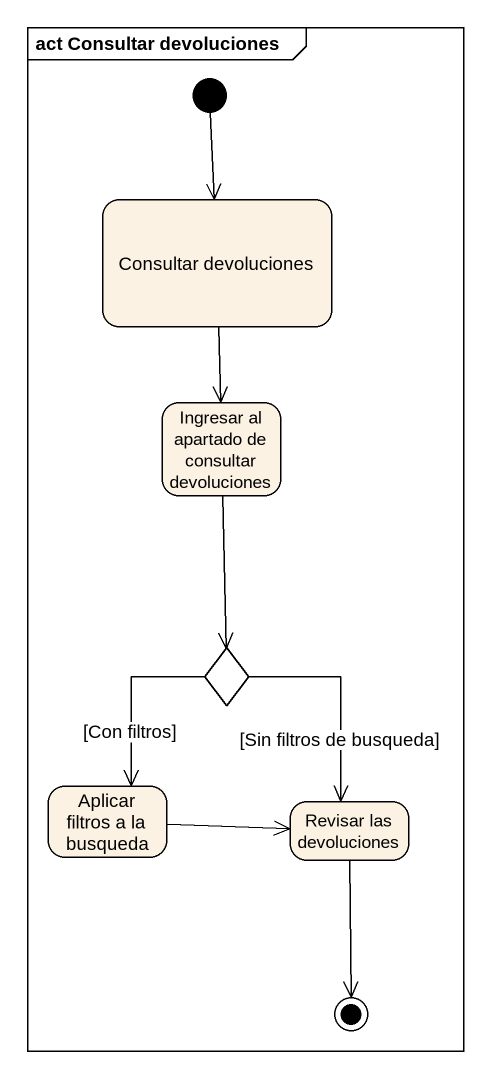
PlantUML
@startuml
mainframe act Consultar devoluciones
hide empty description
state "Consultar devoluciones" as Consultar_devoluciones
state "Ingresar al apartado de consultar devoluciones" as Ingresar_al_apartado_de
state choice1 <<choice>>
state "Aplicar filtros a la busqueda" as Aplicar_filtros_a_la
state "Revisar las devoluciones" as Revisar_las_devoluciones
[*] --> Consultar_devoluciones
Consultar_devoluciones --> Ingresar_al_apartado_de
Ingresar_al_apartado_de --> choice1
choice1 --> Aplicar_filtros_a_la : [Con filtros]
choice1 --> Revisar_las_devoluciones : [Sin filtros de busqueda]
Aplicar_filtros_a_la -right-> Revisar_las_devoluciones
Revisar_las_devoluciones --> [*]
@enduml
